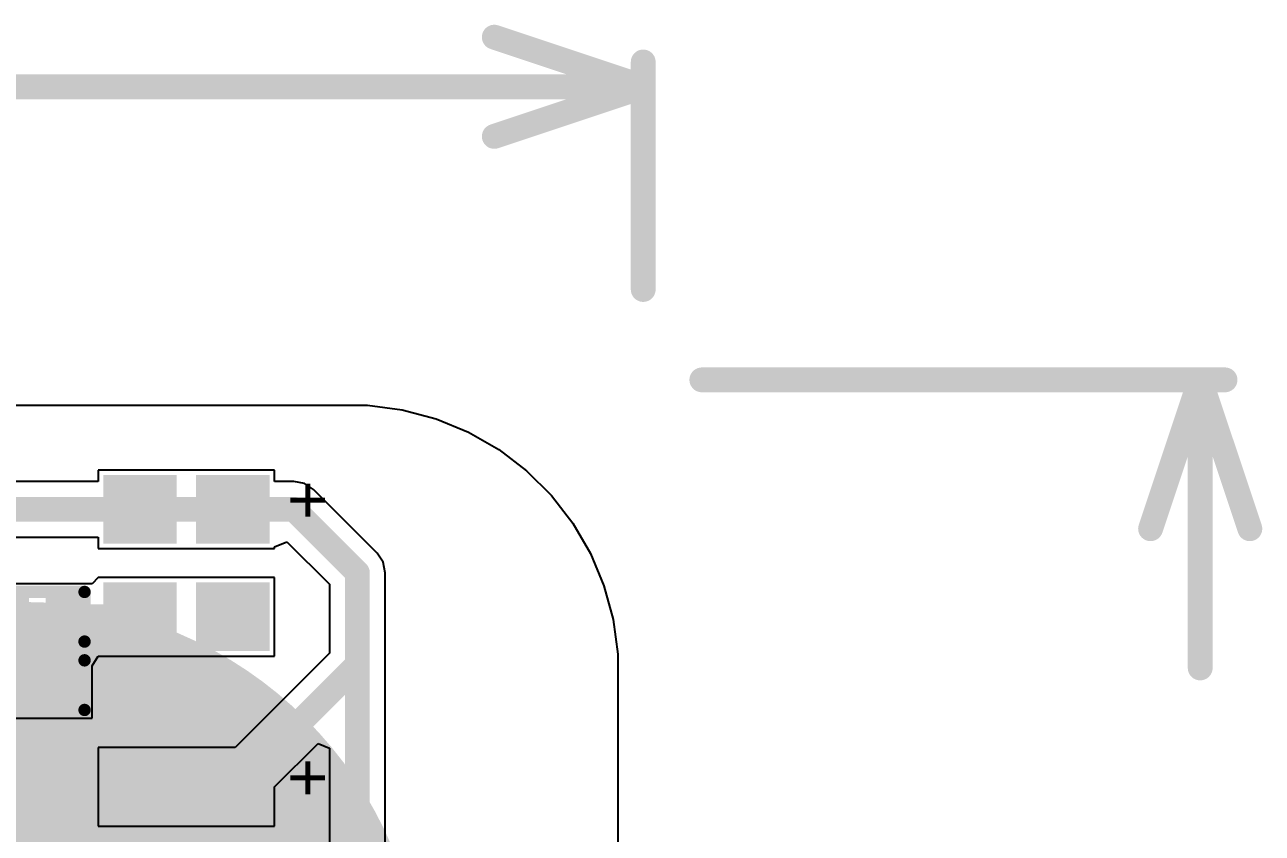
# Model space of a CAD drawing. Header units: inches. Extents: x -0.01 to 1.52, y -0.01 to 0.64.
# Drawn here: x 1.0107 to 1.5093, y 0.3094 to 0.6352 of the extents above; entities that cross this region are included whole.
import ezdxf

# ---------------------------------------------------------------- set-up
doc = ezdxf.new("R2010")
doc.units = ezdxf.units.IN
doc.header["$MEASUREMENT"] = 0
for name, color, linetype in [('Bottom Layer', 5, 'Continuous'), ('Bottom Overlay', 54, 'Continuous'), ('Bottom Paste', 16, 'Continuous'), ('Bottom Solder', 6, 'Continuous'), ('Mechanical 13', 56, 'Continuous'), ('Mechanical 15', 56, 'Continuous'), ('Top Layer', 1, 'Continuous'), ('Top Overlay', 2, 'Continuous'), ('Top Paste', 8, 'Continuous'), ('Top Solder', 216, 'Continuous')]:
    doc.layers.add(name, color=color, linetype=linetype)
doc.styles.add('Arial', font='', dxfattribs={"height": 0.2})
doc.styles.get('Arial').set_extended_font_data('Arial')

# ---------------------------------------------------------------- blocks, each defined once
blk = doc.blocks.new('R___0201_B_1')
at = {"layer": 'Bottom Layer'}
for points in [[(-0.01614165, 0.00728345), (-0.00551175, 0.00728345), (-0.00551175, -0.00728345), (-0.01614165, -0.00728345)], [(0.00551185, 0.00728345), (0.01614175, 0.00728345), (0.01614175, -0.00728345), (0.00551185, -0.00728345)]]:
    blk.add_hatch(color=5, dxfattribs=at).paths.add_polyline_path(points)
at = {"layer": 'Bottom Paste'}
for points in [[(-0.01614165, 0.00728345), (-0.00551175, 0.00728345), (-0.00551175, -0.00728345), (-0.01614165, -0.00728345)], [(0.00551185, 0.00728345), (0.01614175, 0.00728345), (0.01614175, -0.00728345), (0.00551185, -0.00728345)]]:
    blk.add_hatch(color=16, dxfattribs=at).paths.add_polyline_path(points)
at = {"layer": 'Bottom Solder'}
for points in [[(-0.01830705, 0.00944885), (-0.00334635, 0.00944885), (-0.00334635, -0.00944885), (-0.01830705, -0.00944885)], [(0.00334645, 0.00944885), (0.01830715, 0.00944885), (0.01830715, -0.00944885), (0.00334645, -0.00944885)]]:
    blk.add_hatch(color=6, dxfattribs=at).paths.add_polyline_path(points)
at = {"layer": 'Bottom Overlay'}
for points in [[(0.019, 0.01, 0.005, 0.005, 0), (-0.019, 0.01, 0.005, 0.005, 0)], [(-0.019, 0.01, 0.005, 0.005, 0), (-0.019, -0.01, 0.005, 0.005, 0)], [(0.019, 0.01, 0.005, 0.005, 0), (0.019, -0.01, 0.005, 0.005, 0)], [(0.019, -0.01, 0.005, 0.005, 0), (-0.019, -0.01, 0.005, 0.005, 0)]]:
    blk.add_lwpolyline(points, format="xyseb", dxfattribs=at)
for points in [[(-0.02025, 0.01, 0.0025, 0.0025, 1), (-0.01775, 0.01, 0.0025, 0.0025, 1)], [(-0.02025, 0.01, 0.0025, 0.0025, 1), (-0.01775, 0.01, 0.0025, 0.0025, 1)], [(0.01775, 0.01, 0.0025, 0.0025, 1), (0.02025, 0.01, 0.0025, 0.0025, 1)], [(0.01775, 0.01, 0.0025, 0.0025, 1), (0.02025, 0.01, 0.0025, 0.0025, 1)], [(-0.02025, -0.01, 0.0025, 0.0025, 1), (-0.01775, -0.01, 0.0025, 0.0025, 1)], [(-0.02025, -0.01, 0.0025, 0.0025, 1), (-0.01775, -0.01, 0.0025, 0.0025, 1)], [(0.01775, -0.01, 0.0025, 0.0025, 1), (0.02025, -0.01, 0.0025, 0.0025, 1)], [(0.01775, -0.01, 0.0025, 0.0025, 1), (0.02025, -0.01, 0.0025, 0.0025, 1)]]:
    blk.add_lwpolyline(points, format="xyseb", close=True, dxfattribs=at)
blk = doc.blocks.new('BAT_120TR_4')
at = {"layer": 'Top Layer'}
h = blk.add_hatch(color=1, dxfattribs=at)
edge = h.paths.add_edge_path()
edge.add_arc((-0.285, 0), 0.1574803, 0, 360)
blk.add_hatch(color=1, dxfattribs=at).paths.add_polyline_path([(-0.0265748, 0.07874015), (0.0265748, 0.07874015), (0.0265748, -0.07874015), (-0.0265748, -0.07874015)])
at = {"layer": 'Top Paste'}
h = blk.add_hatch(color=8, dxfattribs=at)
edge = h.paths.add_edge_path()
edge.add_arc((-0.285, 0), 0.1574803, 0, 360)
blk.add_hatch(color=8, dxfattribs=at).paths.add_polyline_path([(-0.0265748, 0.07874015), (0.0265748, 0.07874015), (0.0265748, -0.07874015), (-0.0265748, -0.07874015)])
at = {"layer": 'Top Solder'}
h = blk.add_hatch(color=216, dxfattribs=at)
edge = h.paths.add_edge_path()
edge.add_arc((-0.285, 0), 0.1614803, 0, 360)
blk.add_hatch(color=216, dxfattribs=at).paths.add_polyline_path([(-0.0305748, 0.08274015), (0.0305748, 0.08274015), (0.0305748, -0.08274015), (-0.0305748, -0.08274015)])
at = {"layer": 'Mechanical 13'}
for points in [[(-0.0777559, 0.1228346, 0.005, 0.005, 0), (-0.0777559, -0.1228346, 0.005, 0.005, 0)], [(-0.0265748, 0.1228346, 0.005, 0.005, 0), (-0.0777559, 0.1228346, 0.005, 0.005, 0)], [(-0.0265748, 0.1228346, 0.005, 0.005, 0), (-0.0265748, 0.0787402, 0.005, 0.005, 0)], [(0.0265748, 0.0787402, 0.005, 0.005, 0), (-0.0265748, 0.0787402, 0.005, 0.005, 0)], [(0.0265748, 0.0787402, 0.005, 0.005, 0), (0.0265748, -0.0787402, 0.005, 0.005, 0)], [(0.0265748, -0.0787402, 0.005, 0.005, 0), (-0.0265748, -0.0787402, 0.005, 0.005, 0)], [(-0.0265748, -0.0787402, 0.005, 0.005, 0), (-0.0265748, -0.1228346, 0.005, 0.005, 0)], [(-0.0265748, -0.1228346, 0.005, 0.005, 0), (-0.0777559, -0.1228346, 0.005, 0.005, 0)]]:
    blk.add_lwpolyline(points, format="xyseb", dxfattribs=at)
for points in [[(-0.0790059, 0.1228346, 0.0025, 0.0025, 1), (-0.0765059, 0.1228346, 0.0025, 0.0025, 1)], [(-0.0790059, 0.1228346, 0.0025, 0.0025, 1), (-0.0765059, 0.1228346, 0.0025, 0.0025, 1)], [(-0.0278248, 0.1228346, 0.0025, 0.0025, 1), (-0.0253248, 0.1228346, 0.0025, 0.0025, 1)], [(-0.0278248, 0.1228346, 0.0025, 0.0025, 1), (-0.0253248, 0.1228346, 0.0025, 0.0025, 1)], [(-0.0278248, 0.0787402, 0.0025, 0.0025, 1), (-0.0253248, 0.0787402, 0.0025, 0.0025, 1)], [(-0.0278248, 0.0787402, 0.0025, 0.0025, 1), (-0.0253248, 0.0787402, 0.0025, 0.0025, 1)], [(0.0253248, 0.0787402, 0.0025, 0.0025, 1), (0.0278248, 0.0787402, 0.0025, 0.0025, 1)], [(0.0253248, 0.0787402, 0.0025, 0.0025, 1), (0.0278248, 0.0787402, 0.0025, 0.0025, 1)], [(-0.0278248, -0.0787402, 0.0025, 0.0025, 1), (-0.0253248, -0.0787402, 0.0025, 0.0025, 1)], [(-0.0278248, -0.0787402, 0.0025, 0.0025, 1), (-0.0253248, -0.0787402, 0.0025, 0.0025, 1)], [(0.0253248, -0.0787402, 0.0025, 0.0025, 1), (0.0278248, -0.0787402, 0.0025, 0.0025, 1)], [(0.0253248, -0.0787402, 0.0025, 0.0025, 1), (0.0278248, -0.0787402, 0.0025, 0.0025, 1)], [(-0.0790059, -0.1228346, 0.0025, 0.0025, 1), (-0.0765059, -0.1228346, 0.0025, 0.0025, 1)], [(-0.0790059, -0.1228346, 0.0025, 0.0025, 1), (-0.0765059, -0.1228346, 0.0025, 0.0025, 1)], [(-0.0278248, -0.1228346, 0.0025, 0.0025, 1), (-0.0253248, -0.1228346, 0.0025, 0.0025, 1)], [(-0.0278248, -0.1228346, 0.0025, 0.0025, 1), (-0.0253248, -0.1228346, 0.0025, 0.0025, 1)]]:
    blk.add_lwpolyline(points, format="xyseb", close=True, dxfattribs=at)
at = {"layer": 'Mechanical 15'}
for points in [[(-0.0167323, 0.1326772, 0.0019685, 0.0019685, 0), (-0.0875984, 0.1326772, 0.0019685, 0.0019685, 0)], [(-0.0875984, 0.1326772, 0.0019685, 0.0019685, 0), (-0.0875984, -0.1326772, 0.0019685, 0.0019685, 0)], [(-0.0167323, 0.1326772, 0.0019685, 0.0019685, 0), (-0.0167323, 0.0885827, 0.0019685, 0.0019685, 0)], [(0.0364173, 0.0885827, 0.0019685, 0.0019685, 0), (-0.0167323, 0.0885827, 0.0019685, 0.0019685, 0)], [(0.0364173, 0.0885827, 0.0019685, 0.0019685, 0), (0.0364173, -0.0885827, 0.0019685, 0.0019685, 0)], [(0.0364173, -0.0885827, 0.0019685, 0.0019685, 0), (-0.0167323, -0.0885827, 0.0019685, 0.0019685, 0)], [(-0.0167323, -0.0885827, 0.0019685, 0.0019685, 0), (-0.0167323, -0.1326772, 0.0019685, 0.0019685, 0)], [(-0.0167323, -0.1326772, 0.0019685, 0.0019685, 0), (-0.0875984, -0.1326772, 0.0019685, 0.0019685, 0)]]:
    blk.add_lwpolyline(points, format="xyseb", dxfattribs=at)
for points in [[(-0.0880905, 0.1326772, 0.0009842, 0.0009842, 1), (-0.0871063, 0.1326772, 0.0009842, 0.0009842, 1)], [(-0.0880905, 0.1326772, 0.0009842, 0.0009842, 1), (-0.0871063, 0.1326772, 0.0009842, 0.0009842, 1)], [(-0.0172244, 0.1326772, 0.0009842, 0.0009842, 1), (-0.0162402, 0.1326772, 0.0009842, 0.0009842, 1)], [(-0.0172244, 0.1326772, 0.0009842, 0.0009842, 1), (-0.0162402, 0.1326772, 0.0009842, 0.0009842, 1)], [(-0.0172244, 0.0885827, 0.0009842, 0.0009842, 1), (-0.0162402, 0.0885827, 0.0009842, 0.0009842, 1)], [(-0.0172244, 0.0885827, 0.0009842, 0.0009842, 1), (-0.0162402, 0.0885827, 0.0009842, 0.0009842, 1)], [(0.0359252, 0.0885827, 0.0009842, 0.0009842, 1), (0.0369094, 0.0885827, 0.0009842, 0.0009842, 1)], [(0.0359252, 0.0885827, 0.0009842, 0.0009842, 1), (0.0369094, 0.0885827, 0.0009842, 0.0009842, 1)], [(-0.0172244, -0.0885827, 0.0009842, 0.0009842, 1), (-0.0162402, -0.0885827, 0.0009842, 0.0009842, 1)], [(-0.0172244, -0.0885827, 0.0009842, 0.0009842, 1), (-0.0162402, -0.0885827, 0.0009842, 0.0009842, 1)], [(0.0359252, -0.0885827, 0.0009842, 0.0009842, 1), (0.0369094, -0.0885827, 0.0009842, 0.0009842, 1)], [(0.0359252, -0.0885827, 0.0009842, 0.0009842, 1), (0.0369094, -0.0885827, 0.0009842, 0.0009842, 1)], [(-0.0880905, -0.1326772, 0.0009842, 0.0009842, 1), (-0.0871063, -0.1326772, 0.0009842, 0.0009842, 1)], [(-0.0880905, -0.1326772, 0.0009842, 0.0009842, 1), (-0.0871063, -0.1326772, 0.0009842, 0.0009842, 1)], [(-0.0172244, -0.1326772, 0.0009842, 0.0009842, 1), (-0.0162402, -0.1326772, 0.0009842, 0.0009842, 1)], [(-0.0172244, -0.1326772, 0.0009842, 0.0009842, 1), (-0.0162402, -0.1326772, 0.0009842, 0.0009842, 1)]]:
    blk.add_lwpolyline(points, format="xyseb", close=True, dxfattribs=at)
at = {"layer": 'Top Overlay'}
for points in [[(-0.0777559, 0.1228346, 0.005, 0.005, 0), (-0.0777559, -0.1228346, 0.005, 0.005, 0)], [(-0.0265748, 0.1228346, 0.005, 0.005, 0), (-0.0777559, 0.1228346, 0.005, 0.005, 0)], [(-0.0265748, 0.1228346, 0.005, 0.005, 0), (-0.0265748, 0.0913386, 0.005, 0.005, 0)], [(-0.0265748, -0.0913386, 0.005, 0.005, 0), (-0.0265748, -0.1228346, 0.005, 0.005, 0)], [(-0.0265748, -0.1228346, 0.005, 0.005, 0), (-0.0777559, -0.1228346, 0.005, 0.005, 0)]]:
    blk.add_lwpolyline(points, format="xyseb", dxfattribs=at)
for points in [[(-0.0790059, 0.1228346, 0.0025, 0.0025, 1), (-0.0765059, 0.1228346, 0.0025, 0.0025, 1)], [(-0.0790059, 0.1228346, 0.0025, 0.0025, 1), (-0.0765059, 0.1228346, 0.0025, 0.0025, 1)], [(-0.0278248, 0.1228346, 0.0025, 0.0025, 1), (-0.0253248, 0.1228346, 0.0025, 0.0025, 1)], [(-0.0278248, 0.1228346, 0.0025, 0.0025, 1), (-0.0253248, 0.1228346, 0.0025, 0.0025, 1)], [(-0.0278248, 0.0913386, 0.0025, 0.0025, 1), (-0.0253248, 0.0913386, 0.0025, 0.0025, 1)], [(-0.0278248, -0.0913386, 0.0025, 0.0025, 1), (-0.0253248, -0.0913386, 0.0025, 0.0025, 1)], [(-0.0790059, -0.1228346, 0.0025, 0.0025, 1), (-0.0765059, -0.1228346, 0.0025, 0.0025, 1)], [(-0.0790059, -0.1228346, 0.0025, 0.0025, 1), (-0.0765059, -0.1228346, 0.0025, 0.0025, 1)], [(-0.0278248, -0.1228346, 0.0025, 0.0025, 1), (-0.0253248, -0.1228346, 0.0025, 0.0025, 1)], [(-0.0278248, -0.1228346, 0.0025, 0.0025, 1), (-0.0253248, -0.1228346, 0.0025, 0.0025, 1)]]:
    blk.add_lwpolyline(points, format="xyseb", close=True, dxfattribs=at)
blk = doc.blocks.new('A_SP1942S1W1D_C01_2T_B_5')
at = {"layer": 'Bottom Layer'}
for points in [[(-0.0098425, 0.04822835), (0.0098425, 0.04822835), (0.0098425, 0.02657485), (-0.0098425, 0.02657485)], [(0.0334646, 0.04822835), (0.0531496, 0.04822835), (0.0531496, 0.02657485), (0.0334646, 0.02657485)], [(-0.0098425, 0.01082675), (0.0098425, 0.01082675), (0.0098425, -0.01082675), (-0.0098425, -0.01082675)], [(0.0334646, 0.01082675), (0.0531496, 0.01082675), (0.0531496, -0.01082675), (0.0334646, -0.01082675)]]:
    blk.add_hatch(color=5, dxfattribs=at).paths.add_polyline_path(points)
at = {"layer": 'Bottom Paste'}
for points in [[(-0.0098425, 0.04822835), (0.0098425, 0.04822835), (0.0098425, 0.02657485), (-0.0098425, 0.02657485)], [(0.0334646, 0.04822835), (0.0531496, 0.04822835), (0.0531496, 0.02657485), (0.0334646, 0.02657485)], [(-0.0098425, 0.01082675), (0.0098425, 0.01082675), (0.0098425, -0.01082675), (-0.0098425, -0.01082675)], [(0.0334646, 0.01082675), (0.0531496, 0.01082675), (0.0531496, -0.01082675), (0.0334646, -0.01082675)]]:
    blk.add_hatch(color=16, dxfattribs=at).paths.add_polyline_path(points)
at = {"layer": 'Bottom Solder'}
for points in [[(-0.0138425, 0.05222835), (0.0138425, 0.05222835), (0.0138425, 0.02257485), (-0.0138425, 0.02257485)], [(0.0294646, 0.05222835), (0.0571496, 0.05222835), (0.0571496, 0.02257485), (0.0294646, 0.02257485)], [(-0.0138425, 0.01482675), (0.0138425, 0.01482675), (0.0138425, -0.01482675), (-0.0138425, -0.01482675)], [(0.0294646, 0.01482675), (0.0571496, 0.01482675), (0.0571496, -0.01482675), (0.0294646, -0.01482675)]]:
    blk.add_hatch(color=6, dxfattribs=at).paths.add_polyline_path(points)
at = {"layer": 'Bottom Overlay', "style": 'Arial', "text_generation_flag": 2}
blk.add_text('+', height=0.019685, rotation=180, dxfattribs=at).set_placement((0.0389367, -0.0206561))
blk = doc.blocks.new('A_SP1942S1W1D_C01_2T_B_6')
at = {"layer": 'Bottom Layer'}
for points in [[(-0.0098425, 0.04822835), (0.0098425, 0.04822835), (0.0098425, 0.02657485), (-0.0098425, 0.02657485)], [(0.0334646, 0.04822835), (0.0531496, 0.04822835), (0.0531496, 0.02657485), (0.0334646, 0.02657485)], [(-0.0098425, 0.01082675), (0.0098425, 0.01082675), (0.0098425, -0.01082675), (-0.0098425, -0.01082675)], [(0.0334646, 0.01082675), (0.0531496, 0.01082675), (0.0531496, -0.01082675), (0.0334646, -0.01082675)]]:
    blk.add_hatch(color=5, dxfattribs=at).paths.add_polyline_path(points)
at = {"layer": 'Bottom Paste'}
for points in [[(-0.0098425, 0.04822835), (0.0098425, 0.04822835), (0.0098425, 0.02657485), (-0.0098425, 0.02657485)], [(0.0334646, 0.04822835), (0.0531496, 0.04822835), (0.0531496, 0.02657485), (0.0334646, 0.02657485)], [(-0.0098425, 0.01082675), (0.0098425, 0.01082675), (0.0098425, -0.01082675), (-0.0098425, -0.01082675)], [(0.0334646, 0.01082675), (0.0531496, 0.01082675), (0.0531496, -0.01082675), (0.0334646, -0.01082675)]]:
    blk.add_hatch(color=16, dxfattribs=at).paths.add_polyline_path(points)
at = {"layer": 'Bottom Solder'}
for points in [[(-0.0138425, 0.05222835), (0.0138425, 0.05222835), (0.0138425, 0.02257485), (-0.0138425, 0.02257485)], [(0.0294646, 0.05222835), (0.0571496, 0.05222835), (0.0571496, 0.02257485), (0.0294646, 0.02257485)], [(-0.0138425, 0.01482675), (0.0138425, 0.01482675), (0.0138425, -0.01482675), (-0.0138425, -0.01482675)], [(0.0294646, 0.01482675), (0.0571496, 0.01482675), (0.0571496, -0.01482675), (0.0294646, -0.01482675)]]:
    blk.add_hatch(color=6, dxfattribs=at).paths.add_polyline_path(points)
at = {"layer": 'Bottom Overlay', "style": 'Arial', "text_generation_flag": 2}
blk.add_text('+', height=0.019685, rotation=180, dxfattribs=at).set_placement((0.0389367, -0.0206561))
blk = doc.blocks.new('R___0201_B_24')
at = {"layer": 'Bottom Layer'}
for points in [[(-0.01614165, 0.00728345), (-0.00551175, 0.00728345), (-0.00551175, -0.00728345), (-0.01614165, -0.00728345)], [(0.00551185, 0.00728345), (0.01614175, 0.00728345), (0.01614175, -0.00728345), (0.00551185, -0.00728345)]]:
    blk.add_hatch(color=5, dxfattribs=at).paths.add_polyline_path(points)
at = {"layer": 'Bottom Paste'}
for points in [[(-0.01614165, 0.00728345), (-0.00551175, 0.00728345), (-0.00551175, -0.00728345), (-0.01614165, -0.00728345)], [(0.00551185, 0.00728345), (0.01614175, 0.00728345), (0.01614175, -0.00728345), (0.00551185, -0.00728345)]]:
    blk.add_hatch(color=16, dxfattribs=at).paths.add_polyline_path(points)
at = {"layer": 'Bottom Solder'}
for points in [[(-0.01830705, 0.00944885), (-0.00334635, 0.00944885), (-0.00334635, -0.00944885), (-0.01830705, -0.00944885)], [(0.00334645, 0.00944885), (0.01830715, 0.00944885), (0.01830715, -0.00944885), (0.00334645, -0.00944885)]]:
    blk.add_hatch(color=6, dxfattribs=at).paths.add_polyline_path(points)
at = {"layer": 'Bottom Overlay'}
for points in [[(-0.019, 0.01, 0.005, 0.005, 0), (-0.019, -0.01, 0.005, 0.005, 0)], [(0.019, 0.01, 0.005, 0.005, 0), (-0.019, 0.01, 0.005, 0.005, 0)], [(0.019, 0.01, 0.005, 0.005, 0), (0.019, -0.01, 0.005, 0.005, 0)], [(0.019, -0.01, 0.005, 0.005, 0), (-0.019, -0.01, 0.005, 0.005, 0)]]:
    blk.add_lwpolyline(points, format="xyseb", dxfattribs=at)
for points in [[(-0.02025, 0.01, 0.0025, 0.0025, 1), (-0.01775, 0.01, 0.0025, 0.0025, 1)], [(-0.02025, 0.01, 0.0025, 0.0025, 1), (-0.01775, 0.01, 0.0025, 0.0025, 1)], [(0.01775, 0.01, 0.0025, 0.0025, 1), (0.02025, 0.01, 0.0025, 0.0025, 1)], [(0.01775, 0.01, 0.0025, 0.0025, 1), (0.02025, 0.01, 0.0025, 0.0025, 1)], [(-0.02025, -0.01, 0.0025, 0.0025, 1), (-0.01775, -0.01, 0.0025, 0.0025, 1)], [(-0.02025, -0.01, 0.0025, 0.0025, 1), (-0.01775, -0.01, 0.0025, 0.0025, 1)], [(0.01775, -0.01, 0.0025, 0.0025, 1), (0.02025, -0.01, 0.0025, 0.0025, 1)], [(0.01775, -0.01, 0.0025, 0.0025, 1), (0.02025, -0.01, 0.0025, 0.0025, 1)]]:
    blk.add_lwpolyline(points, format="xyseb", close=True, dxfattribs=at)

msp = doc.modelspace()

# ---------------------------------------------------------------- linework, layer by layer
at = {"layer": 'Bottom Layer'}
for p, q in [((0.420806, 0.4819305), (1.1417322, 0.4819304)), ((1.1417322, 0.4819304), (1.1487857, 0.4819305)), ((1.1487857, 0.4819305), (1.1627736, 0.4800943)), ((1.1627736, 0.4800943), (1.176402, 0.4764533)), ((1.176402, 0.4764533), (1.1894414, 0.4710687)), ((1.1894414, 0.4710687), (1.2016687, 0.464033)), ((1.2016687, 0.464033), (1.2128763, 0.4554655)), ((1.0738974, 0.4557873), (1.0402756, 0.4557873)), ((1.0402756, 0.4557873), (1.0402756, 0.45116)), ((1.0776774, 0.4557875), (1.0738974, 0.4557875)), ((1.0738974, 0.4557875), (1.0738974, 0.4557873)), ((1.0776774, 0.4557873), (1.0776774, 0.4557875)), ((1.1112992, 0.4557873), (1.0776774, 0.4557873)), ((1.1112992, 0.45116), (1.1112992, 0.4557873)), ((1.2128763, 0.4554655), (1.2228733, 0.4455117)), ((1.0402756, 0.45116), (0.7332676, 0.45116)), ((1.1190947, 0.45116), (1.1112992, 0.45116)), ((1.1233806, 0.4503075), (1.1190947, 0.45116)), ((1.1270139, 0.4478797), (1.1233806, 0.4503075)), ((1.1526042, 0.4222895), (1.1270139, 0.4478797)), ((1.2228733, 0.4455117), (1.2314894, 0.4343417)), ((1.2314894, 0.4343417), (1.2385784, 0.4221448)), ((0.7379066, 0.428761), (1.0402756, 0.428761)), ((1.0402756, 0.428761), (1.0402756, 0.4241337)), ((1.0402756, 0.4241337), (1.0738974, 0.4241337)), ((1.0738974, 0.4241337), (1.0738974, 0.4241335)), ((1.0738974, 0.4241335), (1.0776774, 0.4241335)), ((1.0776774, 0.4241335), (1.0776774, 0.4241337)), ((1.0776774, 0.4241337), (1.1112992, 0.4241337)), ((1.1112992, 0.4248465), (1.1162992, 0.4269175)), ((1.1112992, 0.4241337), (1.1112992, 0.4248465)), ((1.1162992, 0.4269175), (1.1334855, 0.4097312)), ((1.155032, 0.4186561), (1.1526042, 0.4222895)), ((1.2385784, 0.4221448), (1.2440193, 0.4091295)), ((1.1558845, 0.4143702), (1.155032, 0.4186561)), ((1.1558845, 0.3772964), (1.1558845, 0.4143702)), ((1.0378739, 0.4099212), (0.9936221, 0.4099212)), ((1.0402756, 0.4124803), (1.0378739, 0.4099212)), ((1.0402756, 0.4124802), (1.0402756, 0.4124803)), ((1.0726771, 0.4124802), (1.0402756, 0.4124802)), ((1.0738976, 0.4124803), (1.0726771, 0.4124802)), ((1.0776772, 0.4124803), (1.0738976, 0.4124803)), ((1.0788977, 0.4124802), (1.0776772, 0.4124803)), ((1.1112992, 0.4124802), (1.0788977, 0.4124802)), ((1.1112992, 0.3808266), (1.1112992, 0.4124802)), ((1.1334855, 0.4097312), (1.1334855, 0.3819354)), ((1.2440193, 0.4091295), (1.2477198, 0.3955159)), ((1.2477198, 0.3955159), (1.2496167, 0.381537)), ((1.0378739, 0.3768214), (1.0402757, 0.3808265)), ((1.0402757, 0.3808265), (1.0422379, 0.3808266)), ((1.0422379, 0.3808266), (1.0726771, 0.3808266)), ((1.0726771, 0.3808266), (1.0738976, 0.3808265)), ((1.0738976, 0.3808265), (1.0776772, 0.3808265)), ((1.0776772, 0.3808265), (1.0788977, 0.3808266)), ((1.0788977, 0.3808266), (1.1112992, 0.3808266)), ((1.1334855, 0.3819354), (1.0954609, 0.3439107)), ((1.2496167, 0.381537), (1.2496472, 0.3745064)), ((1.0378739, 0.3558268), (1.0378739, 0.3768214)), ((1.1558845, 0.2664041), (1.1558845, 0.3772964)), ((1.2496472, 0.3745064), (1.249647, 0.1181102)), ((0.993622, 0.3558268), (1.0378739, 0.3558268)), ((1.1112992, 0.3280722), (1.1288661, 0.345639)), ((1.1288661, 0.345639), (1.1334855, 0.3437256)), ((1.0738974, 0.3439107), (1.0402756, 0.3439107)), ((1.0402756, 0.3439107), (1.0402756, 0.3122571)), ((1.0776774, 0.3439109), (1.0738974, 0.3439109)), ((1.0738974, 0.3439109), (1.0738974, 0.3439107)), ((1.0776774, 0.3439107), (1.0776774, 0.3439109)), ((1.0954609, 0.3439107), (1.0776774, 0.3439107)), ((1.1334855, 0.3437256), (1.1334855, 0.2710431)), ((1.1112992, 0.3122571), (1.1112992, 0.3280722)), ((1.0402756, 0.3122571), (1.0738974, 0.3122571)), ((1.0738974, 0.3122571), (1.0738974, 0.3122569)), ((1.0738974, 0.3122569), (1.0776774, 0.3122569)), ((1.0776774, 0.3122569), (1.0776774, 0.3122571)), ((1.0776774, 0.3122571), (1.1112992, 0.3122571))]:
    msp.add_line(p, q, dxfattribs=at)
for points in [[(0.7332676, 0.4399605, 0.01, 0.01, 0), (1.0570866, 0.4399605, 0.01, 0.01, 0)], [(1.0570866, 0.4399605, 0.01, 0.01, 0), (1.0944882, 0.4399605, 0.01, 0.01, 0)], [(1.0944882, 0.4399605, 0.01, 0.01, 0), (1.1190947, 0.4399605, 0.01, 0.01, 0)], [(1.1190947, 0.4399605, 0.01, 0.01, 0), (1.144685, 0.4143702, 0.01, 0.01, 0)], [(1.144685, 0.3772964, 0.01, 0.01, 0), (1.144685, 0.4143702, 0.01, 0.01, 0)], [(1.0265748, 0.3966535, 0.01, 0.01, 0), (1.0265749, 0.3966534, 0.01, 0.01, 0)], [(1.0265749, 0.3966534, 0.01, 0.01, 0), (1.0570866, 0.3966534, 0.01, 0.01, 0)], [(1.0954725, 0.3280839, 0.01, 0.01, 0), (1.144685, 0.3772964, 0.01, 0.01, 0)], [(1.144685, 0.2664041, 0.01, 0.01, 0), (1.144685, 0.3772964, 0.01, 0.01, 0)], [(1.0570866, 0.3280839, 0.01, 0.01, 0), (1.0944882, 0.3280839, 0.01, 0.01, 0)], [(1.0944882, 0.3280839, 0.01, 0.01, 0), (1.0954725, 0.3280839, 0.01, 0.01, 0)]]:
    msp.add_lwpolyline(points, format="xyseb", dxfattribs=at)
for points in [[(1.0545866, 0.4399605, 0.005, 0.005, 1), (1.0595866, 0.4399605, 0.005, 0.005, 1)], [(1.0545866, 0.4399605, 0.005, 0.005, 1), (1.0595866, 0.4399605, 0.005, 0.005, 1)], [(1.0919882, 0.4399605, 0.005, 0.005, 1), (1.0969882, 0.4399605, 0.005, 0.005, 1)], [(1.0919882, 0.4399605, 0.005, 0.005, 1), (1.0969882, 0.4399605, 0.005, 0.005, 1)], [(1.1165947, 0.4399605, 0.005, 0.005, 1), (1.1215947, 0.4399605, 0.005, 0.005, 1)], [(1.1165947, 0.4399605, 0.005, 0.005, 1), (1.1215947, 0.4399605, 0.005, 0.005, 1)], [(1.142185, 0.4143702, 0.005, 0.005, 1), (1.147185, 0.4143702, 0.005, 0.005, 1)], [(1.142185, 0.4143702, 0.005, 0.005, 1), (1.147185, 0.4143702, 0.005, 0.005, 1)], [(1.0240748, 0.3966535, 0.005, 0.005, 1), (1.0290748, 0.3966535, 0.005, 0.005, 1)], [(1.0240749, 0.3966534, 0.005, 0.005, 1), (1.0290749, 0.3966534, 0.005, 0.005, 1)], [(1.0240749, 0.3966534, 0.005, 0.005, 1), (1.0290749, 0.3966534, 0.005, 0.005, 1)], [(1.0545866, 0.3966534, 0.005, 0.005, 1), (1.0595866, 0.3966534, 0.005, 0.005, 1)], [(1.142185, 0.3772964, 0.005, 0.005, 1), (1.147185, 0.3772964, 0.005, 0.005, 1)], [(1.142185, 0.3772964, 0.005, 0.005, 1), (1.147185, 0.3772964, 0.005, 0.005, 1)], [(1.142185, 0.3772964, 0.005, 0.005, 1), (1.147185, 0.3772964, 0.005, 0.005, 1)], [(1.0545866, 0.3280839, 0.005, 0.005, 1), (1.0595866, 0.3280839, 0.005, 0.005, 1)], [(1.0919882, 0.3280839, 0.005, 0.005, 1), (1.0969882, 0.3280839, 0.005, 0.005, 1)], [(1.0919882, 0.3280839, 0.005, 0.005, 1), (1.0969882, 0.3280839, 0.005, 0.005, 1)], [(1.0929725, 0.3280839, 0.005, 0.005, 1), (1.0979725, 0.3280839, 0.005, 0.005, 1)], [(1.0929725, 0.3280839, 0.005, 0.005, 1), (1.0979725, 0.3280839, 0.005, 0.005, 1)]]:
    msp.add_lwpolyline(points, format="xyseb", close=True, dxfattribs=at)
at = {"layer": 'Top Layer'}
for p, q in [((0.7309517, 0.4819305), (1.1417322, 0.4819304)), ((1.1417322, 0.4819304), (1.1487857, 0.4819305)), ((1.1487857, 0.4819305), (1.1627736, 0.4800943)), ((1.1627736, 0.4800943), (1.176402, 0.4764533)), ((1.176402, 0.4764533), (1.1894414, 0.4710687)), ((1.1894414, 0.4710687), (1.2016687, 0.464033)), ((1.2016687, 0.464033), (1.2128763, 0.4554655)), ((1.2128763, 0.4554655), (1.2228733, 0.4455117)), ((1.2228733, 0.4455117), (1.2314894, 0.4343417)), ((1.2314894, 0.4343417), (1.2385784, 0.4221448)), ((1.2385784, 0.4221448), (1.2440193, 0.4091295)), ((1.2440193, 0.4091295), (1.2477198, 0.3955159)), ((1.2477198, 0.3955159), (1.2496167, 0.381537)), ((1.2496167, 0.381537), (1.2496472, 0.3745064)), ((1.2496472, 0.3745064), (1.249647, 0.1181102))]:
    msp.add_line(p, q, dxfattribs=at)
at = {"layer": 'Top Overlay'}
for points in [[(1.1998425, 0.6302362, 0.01, 0.01, 0), (1.2598425, 0.6102362, 0.01, 0.01, 0)], [(1.2598425, 0.5285433, 0.01, 0.01, 0), (1.2598425, 0.6202362, 0.01, 0.01, 0)], [(0.7648775, 0.6102362, 0.01, 0.01, 0), (1.2598425, 0.6102362, 0.01, 0.01, 0)], [(1.1998425, 0.5902362, 0.01, 0.01, 0), (1.2598425, 0.6102362, 0.01, 0.01, 0)], [(1.2834646, 0.492126, 0.01, 0.01, 0), (1.494252, 0.492126, 0.01, 0.01, 0)], [(1.464252, 0.432126, 0.01, 0.01, 0), (1.484252, 0.492126, 0.01, 0.01, 0)], [(1.484252, 0.492126, 0.01, 0.01, 0), (1.504252, 0.432126, 0.01, 0.01, 0)], [(1.484252, 0.3760209, 0.01, 0.01, 0), (1.484252, 0.492126, 0.01, 0.01, 0)]]:
    msp.add_lwpolyline(points, format="xyseb", dxfattribs=at)
for points in [[(1.1973425, 0.6302362, 0.005, 0.005, 1), (1.2023425, 0.6302362, 0.005, 0.005, 1)], [(1.2573425, 0.6202362, 0.005, 0.005, 1), (1.2623425, 0.6202362, 0.005, 0.005, 1)], [(1.2573425, 0.6102362, 0.005, 0.005, 1), (1.2623425, 0.6102362, 0.005, 0.005, 1)], [(1.2573425, 0.6102362, 0.005, 0.005, 1), (1.2623425, 0.6102362, 0.005, 0.005, 1)], [(1.2573425, 0.6102362, 0.005, 0.005, 1), (1.2623425, 0.6102362, 0.005, 0.005, 1)], [(1.1973425, 0.5902362, 0.005, 0.005, 1), (1.2023425, 0.5902362, 0.005, 0.005, 1)], [(1.2573425, 0.5285433, 0.005, 0.005, 1), (1.2623425, 0.5285433, 0.005, 0.005, 1)], [(1.2809646, 0.492126, 0.005, 0.005, 1), (1.2859646, 0.492126, 0.005, 0.005, 1)], [(1.481752, 0.492126, 0.005, 0.005, 1), (1.486752, 0.492126, 0.005, 0.005, 1)], [(1.481752, 0.492126, 0.005, 0.005, 1), (1.486752, 0.492126, 0.005, 0.005, 1)], [(1.481752, 0.492126, 0.005, 0.005, 1), (1.486752, 0.492126, 0.005, 0.005, 1)], [(1.491752, 0.492126, 0.005, 0.005, 1), (1.496752, 0.492126, 0.005, 0.005, 1)], [(1.461752, 0.432126, 0.005, 0.005, 1), (1.466752, 0.432126, 0.005, 0.005, 1)], [(1.501752, 0.432126, 0.005, 0.005, 1), (1.506752, 0.432126, 0.005, 0.005, 1)], [(1.481752, 0.3760209, 0.005, 0.005, 1), (1.486752, 0.3760209, 0.005, 0.005, 1)]]:
    msp.add_lwpolyline(points, format="xyseb", close=True, dxfattribs=at)

# ---------------------------------------------------------------- block references
for name, p, rotation in [('A_SP1942S1W1D_C01_2T_B_5', (1.0944882, 0.3966534), 90), ('R___0201_B_24', (1.0157481, 0.3966535), 180), ('BAT_120TR_4', (0.7248425, 0.2411417), 180), ('R___0201_B_1', (1.015748, 0.3690945), 180), ('A_SP1942S1W1D_C01_2T_B_6', (1.0944882, 0.2847768), 90)]:
    msp.add_blockref(name, p, dxfattribs=dict(rotation=rotation))

doc.saveas('drawing.dxf')
